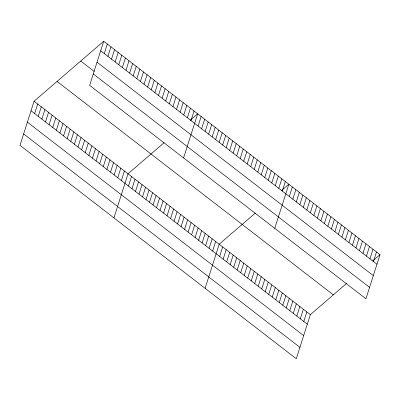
<?xml version="1.0" encoding="UTF-8"?>
<svg xmlns="http://www.w3.org/2000/svg" width="400" height="400" viewBox="0 0 400 400"><rect width="100%" height="100%" fill="white"/><g stroke="black" fill="none" stroke-linecap="round" stroke-linejoin="round"><path stroke-width="0.6" d="M103.72 41.245L89.645 85.355L365.925 298.78L380 254.67L103.72 41.245L34.075 101.22L20 145.33L296.28 358.755L310.355 314.645L346.495 283.525M34.645 113.555L37.69 104.015M38.255 116.35L41.305 106.805M41.87 119.14L44.915 109.595M45.485 121.93L48.53 112.385M49.095 124.72L52.14 115.175M52.71 127.51L55.755 117.965M56.32 130.305L59.365 120.76M59.935 133.095L62.98 123.55M63.545 135.885L66.595 126.34M67.16 138.675L70.205 129.13M70.775 141.465L73.82 131.92M74.385 144.26L77.43 134.715M104.29 53.58L107.335 44.035M78 147.05L81.045 137.505M107.9 56.37L110.95 46.825M81.61 149.84L84.655 140.295M111.515 59.16L114.56 49.615M85.225 152.63L88.27 143.085M115.13 61.955L118.175 52.41M88.835 155.42L91.885 145.875M118.74 64.745L121.785 55.2M92.45 158.21L95.495 148.67M122.355 67.535L125.4 57.99M96.065 161.005L99.11 151.46M125.965 70.325L129.01 60.78M99.675 163.795L102.72 154.25M129.58 73.115L132.625 63.57M103.29 166.585L106.335 157.04M133.19 75.905L136.24 66.365M106.9 169.375L109.945 159.83M136.805 78.7L139.85 69.155M110.515 172.165L113.56 162.62M140.42 81.49L143.465 71.945M114.125 174.96L117.175 165.415M144.03 84.28L147.075 74.735M117.74 177.75L120.785 168.205M147.645 87.07L150.69 77.525M121.355 180.54L124.4 170.995M151.255 89.86L154.3 80.315M113.935 217.895L128.01 173.785L164.15 142.665M154.87 92.655L157.915 83.11M128.47 186.04L131.52 176.495M158.48 95.445L161.53 85.9M131.98 188.75L135.025 179.205M162.095 98.235L165.14 88.69M135.485 191.455L138.53 181.91M165.71 101.025L168.755 91.48M138.99 194.165L142.04 184.62M169.32 103.815L172.365 94.27M142.5 196.875L145.545 187.33M172.935 106.61L175.98 97.065M146.005 199.585L149.05 190.04M176.545 109.4L179.59 99.855M149.51 202.29L152.56 192.75M180.16 112.19L183.205 102.645M153.02 205L156.065 195.455M183.77 114.98L186.82 105.435M156.525 207.71L159.57 198.165M187.385 117.77L190.43 108.225M160.03 210.42L163.08 200.875M191 120.56L194.045 111.02M163.54 213.13L166.585 203.585M183.58 157.92L197.655 113.81L190.27 120.17M167.045 215.835L170.09 206.29M198.115 126.06L201.165 116.515M170.55 218.545L173.6 209M201.625 128.77L204.67 119.225M174.06 221.255L177.105 211.71M205.13 131.48L208.175 121.935M177.565 223.965L180.61 214.42M208.635 134.19L211.685 124.645M181.07 226.67L184.115 217.125M212.145 136.895L215.19 127.355M184.58 229.38L187.625 219.835M215.65 139.605L218.695 130.06M188.085 232.09L191.13 222.545M219.155 142.315L222.205 132.77M191.59 234.8L194.635 225.255M222.665 145.025L225.71 135.48M195.1 237.505L198.145 227.965M226.17 147.735L229.215 138.19M198.605 240.215L201.65 230.67M229.675 150.44L232.725 140.895M202.11 242.925L205.155 233.38M233.185 153.15L236.23 143.605M205.615 245.635L208.665 236.09M236.69 155.86L239.735 146.315M209.125 248.345L212.17 238.8M240.195 158.57L243.24 149.025M212.63 251.05L215.675 241.505M243.705 161.275L246.75 151.73M205.105 288.325L219.185 244.215L255.32 213.095M247.21 163.985L250.255 154.44M219.645 256.47L222.69 246.925M250.715 166.695L253.76 157.15M223.15 259.18L226.195 249.635M254.225 169.405L257.27 159.86M226.655 261.885L229.705 252.34M257.73 172.11L260.775 162.57M230.165 264.595L233.21 255.05M261.235 174.82L264.28 165.275M233.67 267.305L236.715 257.76M264.745 177.53L267.79 167.985M237.175 270.015L240.225 260.47M268.25 180.24L271.295 170.695M240.685 272.72L243.73 263.18M271.755 182.95L274.8 173.405M244.19 275.43L247.235 265.885M275.26 185.655L278.31 176.11M247.695 278.14L250.745 268.595M278.77 188.365L281.815 178.82M251.205 280.85L254.25 271.305M282.275 191.075L285.32 181.53M254.71 283.56L257.755 274.015M274.75 228.35L288.83 184.24L281.44 190.6M258.215 286.265L261.265 276.72M289.29 196.49L292.335 186.945M261.725 288.975L264.77 279.43M292.795 199.2L295.84 189.655M265.23 291.685L268.275 282.14M296.3 201.91L299.35 192.365M268.735 294.395L271.78 284.85M299.81 204.62L302.855 195.075M272.245 297.1L275.29 287.555M303.315 207.325L306.36 197.785M275.75 299.81L278.795 290.265M306.82 210.035L309.87 200.49M279.255 302.52L282.3 292.975M310.33 212.745L313.375 203.2M282.765 305.23L285.81 295.685M313.835 215.455L316.88 205.91M286.27 307.935L289.315 298.395M317.34 218.165L320.39 208.62M289.775 310.645L292.82 301.1M320.85 220.87L323.895 211.325M293.285 313.355L296.33 303.81M324.355 223.58L327.4 214.035M296.79 316.065L299.835 306.52M327.86 226.29L330.91 216.745M300.295 318.775L303.34 309.23M331.37 229L334.415 219.455M303.8 321.48L306.85 311.935M334.875 231.705L337.92 222.16M338.38 234.415L341.425 224.87M341.89 237.125L344.935 227.58M345.395 239.835L348.44 230.29M348.9 242.54L351.945 233M352.41 245.25L355.455 235.705M355.915 247.96L358.96 238.415M359.42 250.67L362.465 241.125M362.93 253.38L365.975 243.835M366.435 256.085L369.48 246.54M369.94 258.795L372.985 249.25M373.445 261.505L376.495 251.96M372.615 261.03L380 254.67M100.675 50.79L376.955 264.215M97.035 62.195L373.315 275.62M80.74 61.035L94.29 71.505M93.285 73.95L369.565 287.37M57.06 81.43L333.34 294.855M34.075 101.22L310.355 314.645M31.03 110.765L307.31 324.19M27.39 122.175L303.67 335.595M23.64 133.925L299.92 347.35"/></g></svg>
